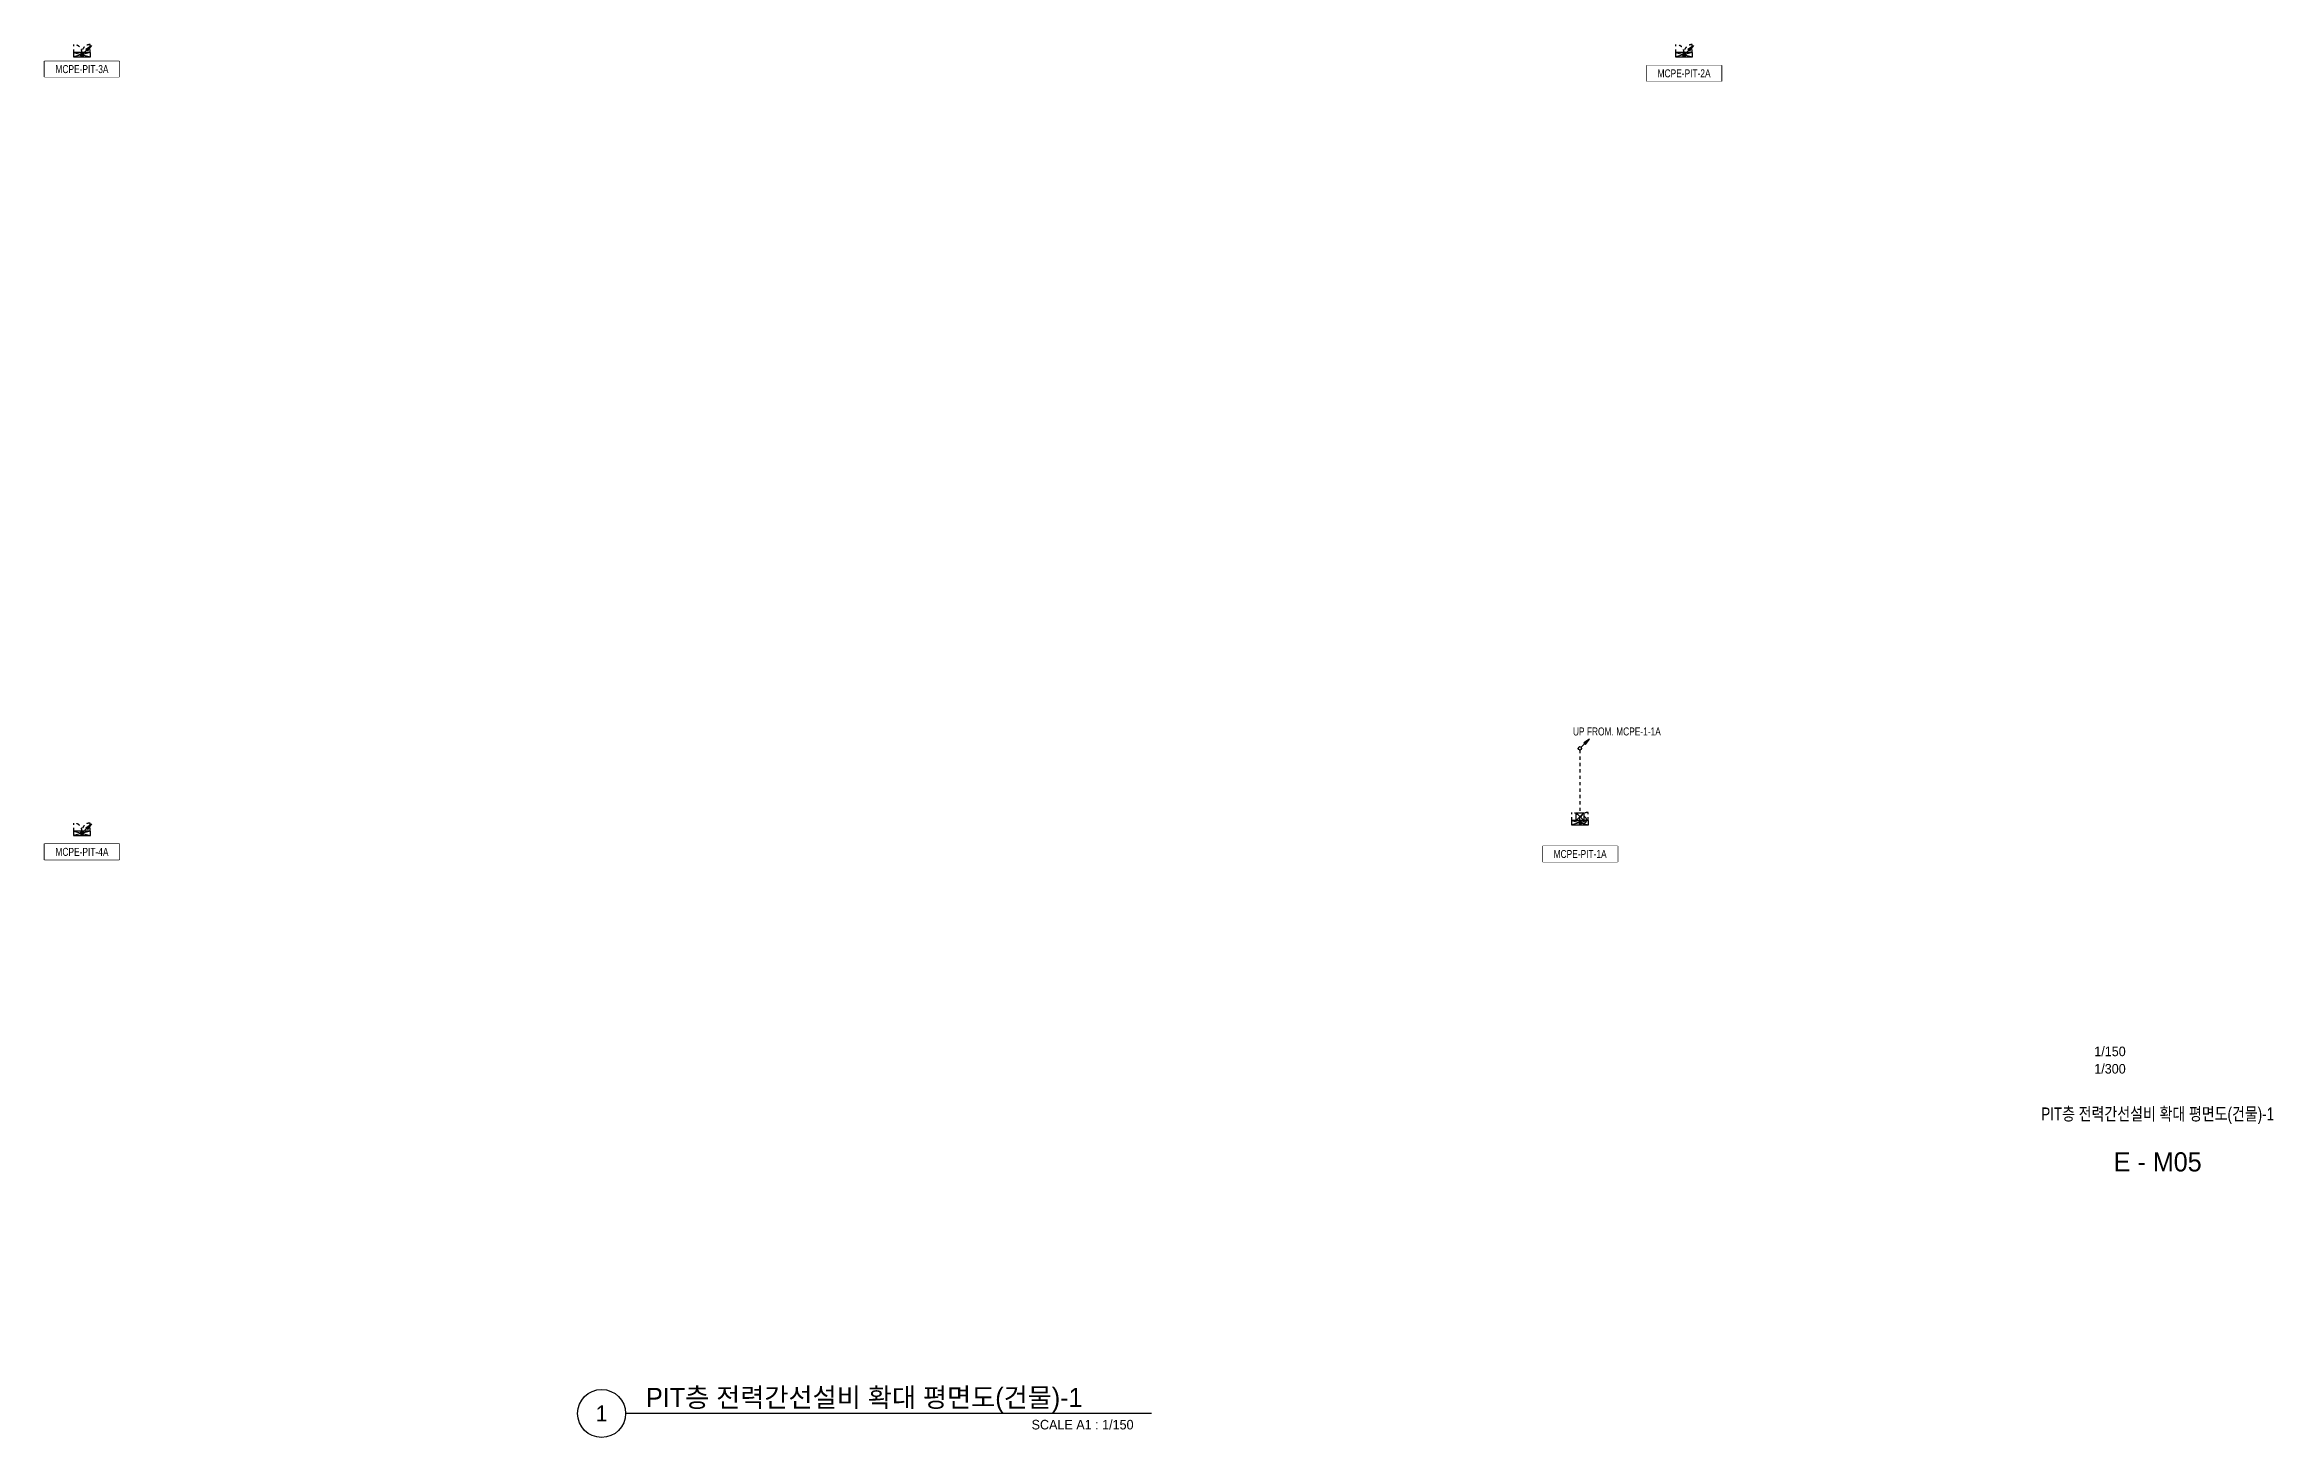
# Model space of a CAD drawing. Header units: millimetres. Extents: x -149088 to 500787, y -530175 to 1035835.
# Drawn here: x 269898 to 374349, y -530175 to -464870 of the extents above; entities that cross this region are included whole.
import ezdxf
from ezdxf.enums import TextEntityAlignment as Align
from ezdxf.xclip import XClip

# ---------------------------------------------------------------- set-up
doc = ezdxf.new("R2010")
doc.units = ezdxf.units.MM
doc.header["$LTSCALE"] = 150
doc.header["$XCLIPFRAME"] = 0
for name, pattern in [('CONTINOUS', [0]), ('D1', [3, 1, -1, 1]), ('LD4', [7.4, 5, -1.2, 0, -1.2])]:
    doc.linetypes.add(name, pattern=pattern)
for name, color, linetype in [('------01 Distribution Panel', 3, 'Continuous'), ('------01 Motor Control Panel or Center', 4, 'Continuous'), ('------09 Manhole', 3, 'Continuous'), ('-----00 LV_CABLE', 2, 'Continuous'), ('-----20 General Symbol', 3, 'Continuous'), ('-----30 Text', 2, 'Continuous'), ('-----41 Drawing Title', 2, 'Continuous'), ('-----42 Drawing Number', 2, 'Continuous'), ('-----43 Drawing Scale', 3, 'Continuous')]:
    doc.layers.add(name, color=color, linetype=linetype)
doc.styles.add('ELEC', font='')
doc.styles.get('ELEC').set_extended_font_data('Dotum')

# ---------------------------------------------------------------- blocks, each defined once
blk = doc.blocks.new('MCP_EQUIPMENT-2')
for p, q in [((200, 400), (0, -400)), ((200, -400), (0, 400))]:
    blk.add_line(p, q)
at = {"color": 1, "linetype": 'D1'}
for p, q in [((200, 380), (580, 380)), ((200, -380), (580, -380))]:
    blk.add_line(p, q, dxfattribs=at)
blk.add_lwpolyline([(200, 400), (0, 400), (0, -400), (200, -400)], close=True)
for centre, start, end in [((200, 380), 270, 0), ((200, -380), 0, 90)]:
    blk.add_arc(centre, 380, start, end, dxfattribs=at)
blk = doc.blocks.new('O01')
blk.add_hatch(color=256).paths.add_polyline_path([(-149, -218), (-218, -149), (-368, -368)])
blk.add_line((-46, -46), (-184, -184))
blk.add_lwpolyline([(-368, -368), (-149, -218), (-218, -149), (-368, -368)])
blk.add_circle((0, 0), 65)
for p in [(-65, 0), (-65, 0), (0, 65), (0, 65), (65, 0), (65, 0), (0, -65), (0, -65)]:
    blk.add_point(p)
blk = doc.blocks.new('O05')
for p, q in [((-150, -150), (-150, 150)), ((-150, 150), (150, 150)), ((150, 150), (-150, -150)), ((-150, 150), (150, -150)), ((150, 150), (150, -150)), ((150, -150), (-150, -150))]:
    blk.add_line(p, q)
blk = doc.blocks.new('11')
at = {"linetype": 'D1'}
h = blk.add_hatch(color=256, dxfattribs=at)
edge = h.paths.add_edge_path()
edge.add_arc((0, 0), 75, 0, 360)
blk.add_circle((0, 0), 75, dxfattribs=at)
for p in [(-75, 0), (0, 75), (75, 0), (0, -75)]:
    blk.add_point(p, dxfattribs=at)
blk = doc.blocks.new('MANHOLE2')
blk.add_lwpolyline([(500, -500), (-500, -500), (-500, 500), (500, 500)], close=True)
at = {"color": 1}
blk.add_lwpolyline([(435, -435), (-435, -435), (-435, 435), (435, 435)], close=True, dxfattribs=at)
blk.add_circle((0, 0), 270)
at = {"style": 'ELEC'}
blk.add_text('M', height=300, dxfattribs=at).set_placement((0, 0), align=Align.MIDDLE)
blk = doc.blocks.new('SSH-20260429.172459')
at = {"layer": '------01 Motor Control Panel or Center', "linetype": 'CONTINOUS'}
for points in [[(34630, 98580), (34630, 97840), (31127, 97840), (31127, 98580)], [(109710, 98380), (109710, 97640), (106207, 97640), (106207, 98380)], [(34630, 61880), (34630, 61140), (31127, 61140), (31127, 61880)], [(104840, 61780), (104840, 61040), (101337, 61040), (101337, 61780)], [(97530, 33820), (97530, 33080), (94027, 33080), (94027, 33820)]]:
    blk.add_lwpolyline(points, close=True, dxfattribs=at)
at = {"layer": '------01 Motor Control Panel or Center', "linetype": 'CONTINOUS', "elevation": 0}
blk.add_lwpolyline([(108530, 1520), (108530, 780), (105027, 780), (105027, 1520)], close=True, dxfattribs=at)
at = {"layer": '-----00 LV_CABLE', "linetype": 'D1'}
blk.add_lwpolyline([(103079, 66280), (103079, 63340)], dxfattribs=at)
at = {"layer": '-----00 LV_CABLE', "elevation": 0}
blk.add_lwpolyline([(92359, 29260), (92359, 32380)], dxfattribs=at)
at = {"layer": '-----00 LV_CABLE', "linetype": 'LD4', "elevation": 0}
blk.add_lwpolyline([(92179, 29080), (78604, 29080)], dxfattribs=at)
at = {"layer": '-----00 LV_CABLE', "linetype": 'D1'}
blk.add_lwpolyline([(106599, 0), (92453, 0, -0.1989104), (92135, 132, -0.1989104)], format="xyb", dxfattribs=at)
at = {"layer": '-----00 LV_CABLE'}
blk.add_arc((103242, 63007), 154, 235.04653, 83.84138, dxfattribs=at)
at = {"layer": '-----00 LV_CABLE', "linetype": 'D1'}
blk.add_arc((95722, 32369), 91.1, 101.46541, 256.60347, dxfattribs=at)
at = {"layer": '------01 Motor Control Panel or Center'}
for p, rotation in [((32879, 98780), 89.99999999999999), ((103079, 62780), 89.99999999999999), ((95779, 32380), 270), ((106779, 380), 270)]:
    blk.add_blockref('MCP_EQUIPMENT-2', p, dxfattribs=dict(at, rotation=rotation))
at = {"layer": '------09 Manhole', "xscale": 1.2, "yscale": 1.2, "zscale": 1.2}
blk.add_blockref('MANHOLE2', (78004, 29080), dxfattribs=at)
at = {"layer": '-----00 LV_CABLE', "linetype": 'D1', "rotation": 180}
for name, p, xscale, yscale, zscale in [('O01', (103079, 66358), 1.2, 1.2, 1.2), ('O05', (103079, 63160), 1.200000000011642, 1.200000000011642, 1.200000000011642), ('O01', (92359, 32458), 1.2, 1.2, 1.2), ('O01', (92101, 202), 1.2, 1.2, 1.2), ('O05', (106779, 0), 1.200000000011642, 1.200000000011642, 1.200000000011642)]:
    blk.add_blockref(name, p, dxfattribs=dict(at, xscale=xscale, yscale=yscale, zscale=zscale))
at = {"layer": '-----00 LV_CABLE'}
for p in [(103079, 62880), (95779, 32280)]:
    blk.add_blockref('11', p, dxfattribs=at)
at = {"layer": '-----20 General Symbol', "xscale": 1.2, "yscale": 1.2, "zscale": 1.2, "rotation": 89.99999999999999}
blk.add_blockref('O05', (92359, 29080), dxfattribs=at)
at = {"layer": '------01 Distribution Panel', "style": 'ELEC', "width": 0.7}
blk.add_text('TO. LE-1-EV', height=375, dxfattribs=at).set_placement((93605, 28616), align=Align.MIDDLE_CENTER)
at = {"layer": '-----00 LV_CABLE', "linetype": 'D1', "style": 'ELEC', "width": 0.8}
blk.add_text('UP FROM. MCPE-1-1A', height=375, dxfattribs=at).set_placement((104810, 67155), align=Align.MIDDLE)
at = {"layer": '-----30 Text', "style": 'ELEC', "width": 0.8}
blk.add_text('UP FROM. LE-창업지원시설', height=375, dxfattribs=at).set_placement((90014, 996), align=Align.MIDDLE)
at = {"color": 1}
for points in [[(31127, 98580), (34630, 98580), (34630, 97840), (31127, 97840)], [(106207, 98380), (109710, 98380), (109710, 97640), (106207, 97640)], [(31127, 61880), (34630, 61880), (34630, 61140), (31127, 61140)], [(101337, 61780), (104840, 61780), (104840, 61040), (101337, 61040)], [(94027, 33820), (97530, 33820), (97530, 33080), (94027, 33080)], [(105027, 1520), (108530, 1520), (108530, 780), (105027, 780)]]:
    blk.add_wipeout(points, dxfattribs=at).dxf.layer = '------01 Motor Control Panel or Center'
at = {"layer": '------01 Motor Control Panel or Center', "linetype": 'CONTINOUS'}
blk.add_lwpolyline([(109710, 98380), (109710, 97640), (106207, 97640), (106207, 98380)], close=True, dxfattribs=at)
at = {"layer": '-----00 LV_CABLE'}
blk.add_arc((106919, 145), 150, 285.20404, 115.90805, dxfattribs=at)
at = {"layer": '------01 Motor Control Panel or Center', "rotation": 89.99999999999999}
for p in [(107959, 98780), (32879, 62280)]:
    blk.add_blockref('MCP_EQUIPMENT-2', p, dxfattribs=at)
at = {"layer": '-----00 LV_CABLE', "linetype": 'D1', "yscale": 1.2, "zscale": 1.2}
for p, xscale, rotation in [((32879, 98880), -1.2, 90), ((32879, 62380), -1.2, 90), ((95779, 32458), 1.2, 180)]:
    blk.add_blockref('O01', p, dxfattribs=dict(at, xscale=xscale, rotation=rotation))
at = {"layer": '-----00 LV_CABLE'}
for p in [(32879, 98880), (32879, 62380), (106779, 280)]:
    blk.add_blockref('11', p, dxfattribs=at)
at = {"layer": '------01 Motor Control Panel or Center', "linetype": 'CONTINOUS', "style": 'ELEC', "width": 0.8}
for s, p in [('MCPE-PIT-3A', (32879, 98210)), ('MCPE-PIT-4A', (32879, 61510)), ('MCPE-PIT-1A', (103088, 61410)), ('MCPE-PIT-1G', (95779, 33450)), ('MCPE-PIT-2G', (106779, 1150))]:
    blk.add_text(s, height=375, dxfattribs=at).set_placement(p, align=Align.MIDDLE)
at = {"layer": '-----30 Text', "style": 'ELEC', "width": 0.8}
blk.add_text('UP FROM. LE-운영동-1', height=375, dxfattribs=at).set_placement((98744, 32710), align=Align.MIDDLE)
at = {"color": 1}
blk.add_wipeout([(106207, 98380), (109710, 98380), (109710, 97640), (106207, 97640)], dxfattribs=at).dxf.layer = '------01 Motor Control Panel or Center'
at = {"layer": '-----00 LV_CABLE', "linetype": 'D1', "xscale": -1.2, "yscale": 1.2, "zscale": 1.2, "rotation": 90}
blk.add_blockref('O01', (107959, 98880), dxfattribs=at)
at = {"layer": '-----00 LV_CABLE'}
blk.add_blockref('11', (107959, 98880), dxfattribs=at)
at = {"layer": '------01 Motor Control Panel or Center', "linetype": 'CONTINOUS', "style": 'ELEC', "width": 0.8}
blk.add_text('MCPE-PIT-2A', height=375, dxfattribs=at).set_placement((107959, 98010), align=Align.MIDDLE)

msp = doc.modelspace()

# ---------------------------------------------------------------- linework, layer by layer
at = {"layer": '-----41 Drawing Title', "color": 7}
msp.add_line((321773, -529050), (297127, -529050), dxfattribs=at)
msp.add_circle((296002, -529050), 1125, dxfattribs=at)

# ---------------------------------------------------------------- block references
ref = msp.add_blockref('SSH-20260429.172459', (238771, -564230))
XClip(ref).set_block_clipping_path([(18178.7091346234, 39155.0000000251), (123178.7091346159, 111180.0000000254)])

# ---------------------------------------------------------------- texts
at = {"layer": '-----41 Drawing Title', "style": 'ELEC', "width": 0.8}
msp.add_text('PIT층 전력간선설비 확대 평면도(건물)-1', height=600, dxfattribs=at).set_placement((368925, -515005), align=Align.MIDDLE_CENTER)
at = {"layer": '-----41 Drawing Title', "color": 2, "style": 'ELEC'}
msp.add_text('PIT층 전력간선설비 확대 평면도(건물)-1', height=900, dxfattribs=at).set_placement((298085, -528300), align=Align.MIDDLE_LEFT)
at = {"layer": '-----41 Drawing Title', "color": 7, "style": 'ELEC'}
msp.add_text('1', height=750, dxfattribs=at).set_placement((296002, -529050), align=Align.MIDDLE)
at = {"layer": '-----41 Drawing Title', "style": 'ELEC'}
msp.add_text('SCALE A1 : 1/150', height=450, dxfattribs=at).set_placement((320931, -529800), align=Align.RIGHT)
at = {"layer": '-----42 Drawing Number', "style": 'ELEC'}
msp.add_text('E - M05', height=900, dxfattribs=at).set_placement((368925, -517255), align=Align.MIDDLE_CENTER)
at = {"layer": '-----43 Drawing Scale', "style": 'ELEC'}
for s, p in [('1/150', (366690, -512075)), ('1/300', (366690, -512890))]:
    msp.add_text(s, height=450, dxfattribs=at).set_placement(p, align=Align.MIDDLE_CENTER)

doc.saveas('drawing.dxf')
